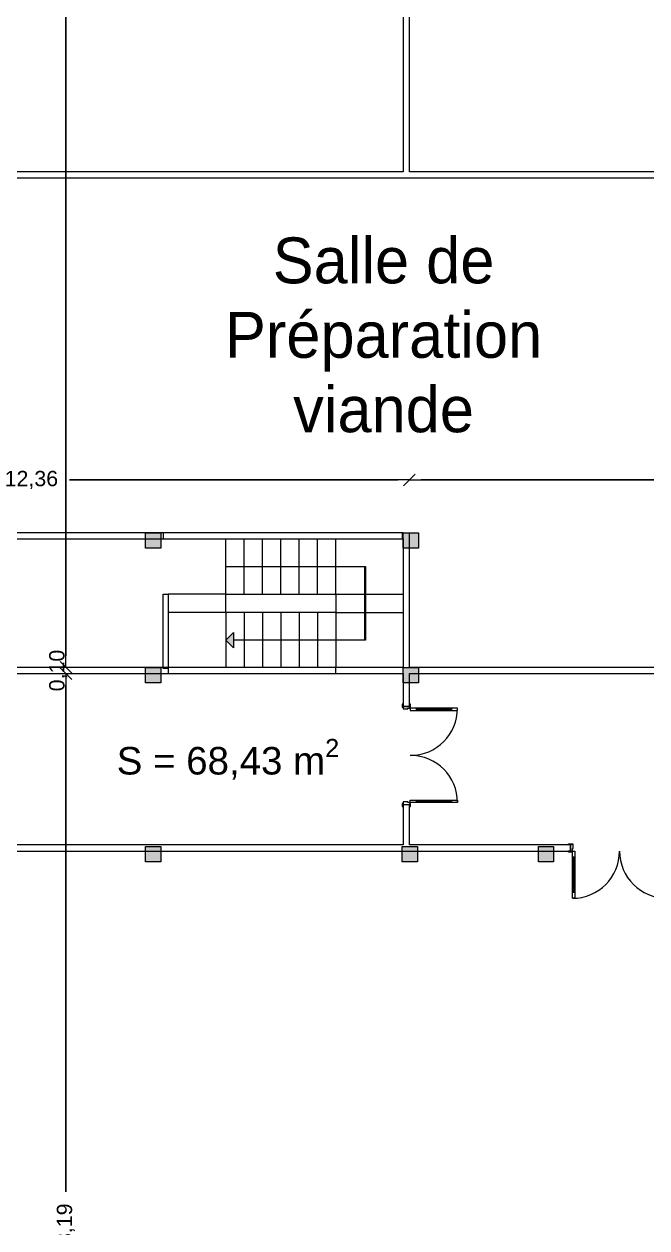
# Model space of a CAD drawing. Header units: millimetres. Extents: x 141848 to 1648660, y -821378 to -151356.
# Drawn here: x 227662 to 237844, y -244264 to -224593 of the extents above; entities that cross this region are included whole.
import ezdxf

# ---------------------------------------------------------------- set-up
doc = ezdxf.new("R2010")
doc.units = ezdxf.units.MM
doc.header["$MEASUREMENT"] = 0
for name, color, linetype in [('ASSIETTE', 7, 'Continuous'), ('Cotations - 1_100', 7, 'Continuous'), ('Hachure', 7, 'Continuous'), ('Intérieur - Agencement', 7, 'Continuous'), ('Nouveau_Co-Structure', 7, 'Continuous'), ('Portes ARCHICAD', 7, 'Continuous'), ('Structure - Murs extérieurs', 7, 'Continuous')]:
    doc.layers.add(name, color=color, linetype=linetype)
doc.styles.add('STYLE_GENERE_1', font='')
doc.styles.add('STYLE_GENERE_2', font='')
doc.styles.get('STYLE_GENERE_1').set_extended_font_data('Agency FB')
doc.styles.get('STYLE_GENERE_2').set_extended_font_data('Arial')
doc.dimstyles.new('STYLE_GENERE__4', dxfattribs={"dimtxt": 250, "dimasz": 190, "dimexe": 1.25, "dimexo": 0.625, "dimgap": 0, "dimtad": 1, "dimlfac": 0.001, "dimtxsty": 'STYLE_GENERE_2', "dimblk": 'ARROWHEAD_6', "dimblk1": 'ARROWHEAD_6', "dimblk2": 'ARROWHEAD_6', "dimcen": 2.5, "dimse1": 1, "dimse2": 1, "dimclrd": 7, "dimclre": 7, "dimclrt": 7, "dimazin": 3, "dimtfac": 1, "dimtmove": 0, "dimatfit": 3})
doc.dimstyles.new('STYLE_GENERE__5', dxfattribs={"dimtxt": 250, "dimasz": 190, "dimexe": 1.25, "dimexo": 0.625, "dimgap": 0, "dimtad": 1, "dimlfac": 0.001, "dimtxsty": 'STYLE_GENERE_2', "dimblk": 'ARROWHEAD_6', "dimblk1": 'ARROWHEAD_6', "dimblk2": 'ARROWHEAD_6', "dimcen": 2.5, "dimse1": 1, "dimse2": 1, "dimclrd": 7, "dimclre": 7, "dimclrt": 7, "dimazin": 3, "dimtfac": 1, "dimtmove": 0, "dimatfit": 3})

# ---------------------------------------------------------------- blocks, each defined once
blk = doc.blocks.new('Porte double 25_7')
at = {"layer": 'Portes ARCHICAD', "color": 7, "linetype": 'Continuous', "lineweight": 5}
for p, q in [((-772, 772), (-772, 672)), ((-732, 772), (-772, 772)), ((-772, 672), (-732, 672)), ((-752, 672), (-752, 100)), ((-732, 672), (-732, 772)), ((732, 672), (732, 772)), ((732, 772), (772, 772)), ((772, 672), (732, 672)), ((752, 672), (752, 100)), ((772, 772), (772, 672)), ((-837, 0), (-837, 19)), ((-837, 19), (-787, 19)), ((-787, 0), (-837, 0)), ((-800, 0), (-837, 0)), ((-800, 0), (-837, 0)), ((-772, 0), (-800, 0)), ((-800, 0), (-800, -115)), ((-800, 0), (-800, -100)), ((-800, 0), (-800, -100)), ((-787, 19), (-787, 0)), ((-732, 100), (-772, 100)), ((-772, 100), (-772, 0)), ((-772, -40), (-772, 0)), ((-772, 0), (-732, 0)), ((-732, 0), (-732, 100)), ((732, 0), (732, 100)), ((732, 100), (772, 100)), ((772, 0), (732, 0)), ((772, 100), (772, 0)), ((800, 0), (772, 0)), ((772, 0), (772, -40)), ((787, 19), (837, 19)), ((787, 0), (787, 19)), ((837, 0), (787, 0)), ((800, -115), (800, 0)), ((800, 0), (800, -100)), ((800, 0), (800, -100)), ((800, 0), (837, 0)), ((800, 0), (837, 0)), ((837, 19), (837, 0)), ((-837, -119), (-837, -100)), ((-837, -100), (-787, -100)), ((-800, -100), (-837, -100)), ((-800, -100), (-837, -100)), ((-787, -119), (-837, -119)), ((-800, -115), (-760, -115)), ((-787, -100), (-787, -119)), ((-760, -40), (-772, -40)), ((-760, -115), (-760, -40)), ((772, -40), (760, -40)), ((760, -40), (760, -115)), ((760, -115), (800, -115)), ((787, -100), (837, -100)), ((787, -119), (787, -100)), ((837, -119), (787, -119)), ((800, -100), (837, -100)), ((800, -100), (837, -100)), ((837, -100), (837, -119))]:
    blk.add_line(p, q, dxfattribs=at)
at = {"layer": 'Portes ARCHICAD', "color": 7, "linetype": 'Continuous', "lineweight": 5, "flags": 128}
for points in [[(-772, 672), (-772, 100), (-752, 100), (-752, 672)], [(-752, 672), (-752, 100), (-732, 100), (-732, 672)], [(752, 672), (752, 100), (732, 100), (732, 672)], [(772, 672), (772, 100), (752, 100), (752, 672)]]:
    blk.add_lwpolyline(points, close=True, dxfattribs=at)
at = {"layer": 'Portes ARCHICAD', "color": 7, "linetype": 'Continuous', "lineweight": 5}
for centre, start, end in [((-772, 0), 0, 90), ((772, 0), 90, 180)]:
    blk.add_arc(centre, 772, start, end, dxfattribs=at)
blk = doc.blocks.new('Mur_136_1', base_point=(219226, -248106))
at = {"layer": 'Structure - Murs extérieurs', "color": 7, "linetype": 'Continuous', "lineweight": 5}
for p, q in [((236597, -248006), (236560, -248006)), ((236597, -248106), (236597, -248006)), ((236597, -248106), (236560, -248106))]:
    blk.add_line(p, q, dxfattribs=at)
at = {"layer": 'Structure - Murs extérieurs', "color": 7, "linetype": 'Continuous', "lineweight": 5, "flags": 128}
for points in [[(233861, -248006), (221174, -248006)], [(236597, -248006), (233961, -248006)], [(221174, -248106), (236597, -248106)]]:
    blk.add_lwpolyline(points, dxfattribs=at)
at = {"layer": 'Portes ARCHICAD', "color": 7, "linetype": 'Continuous', "lineweight": 5, "zscale": 1000, "rotation": 180}
blk.add_blockref('Porte double 25_7', (237397, -248106), dxfattribs=at)
blk = doc.blocks.new('Mur_138_1', base_point=(219226, -245206))
at = {"layer": 'Structure - Murs extérieurs', "color": 7, "linetype": 'Continuous', "lineweight": 5, "flags": 128}
for points in [[(233861, -245106), (219506, -245106)], [(219506, -245206), (233861, -245206)], [(242018, -245106), (233961, -245106)], [(233961, -245206), (242018, -245206)]]:
    blk.add_lwpolyline(points, dxfattribs=at)
blk = doc.blocks.new('Porte double 25_8')
at = {"layer": 'Portes ARCHICAD', "color": 7, "linetype": 'Continuous', "lineweight": 5}
for p, q in [((-772, 772), (-772, 672)), ((-732, 772), (-772, 772)), ((-772, 672), (-732, 672)), ((-752, 672), (-752, 100)), ((-732, 672), (-732, 772)), ((732, 672), (732, 772)), ((732, 772), (772, 772)), ((772, 672), (732, 672)), ((752, 672), (752, 100)), ((772, 772), (772, 672)), ((-787, 4), (-837, 4)), ((-837, 4), (-837, -15)), ((-772, 0), (-800, 0)), ((-800, 0), (-800, -115)), ((-787, -15), (-787, 4)), ((-732, 100), (-772, 100)), ((-772, 100), (-772, 0)), ((-772, -40), (-772, 0)), ((-772, 0), (-732, 0)), ((-732, 0), (-732, 100)), ((732, 0), (732, 100)), ((732, 100), (772, 100)), ((772, 0), (732, 0)), ((772, 100), (772, 0)), ((800, 0), (772, 0)), ((772, 0), (772, -40)), ((837, 4), (787, 4)), ((787, 4), (787, -15)), ((800, -115), (800, 0)), ((837, -15), (837, 4)), ((-837, -15), (-787, -15)), ((-800, -15), (-837, -15)), ((-800, -15), (-837, -15)), ((-787, -115), (-837, -115)), ((-837, -115), (-837, -134)), ((-800, -115), (-837, -115)), ((-800, -115), (-837, -115)), ((-837, -134), (-787, -134)), ((-800, -115), (-800, -15)), ((-800, -115), (-800, -15)), ((-800, -115), (-760, -115)), ((-787, -134), (-787, -115)), ((-760, -40), (-772, -40)), ((-760, -115), (-760, -40)), ((772, -40), (760, -40)), ((760, -40), (760, -115)), ((760, -115), (800, -115)), ((787, -15), (837, -15)), ((837, -115), (787, -115)), ((787, -115), (787, -134)), ((787, -134), (837, -134)), ((800, -115), (800, -15)), ((800, -115), (800, -15)), ((800, -15), (837, -15)), ((800, -15), (837, -15)), ((800, -115), (837, -115)), ((800, -115), (837, -115)), ((837, -134), (837, -115))]:
    blk.add_line(p, q, dxfattribs=at)
at = {"layer": 'Portes ARCHICAD', "color": 7, "linetype": 'Continuous', "lineweight": 5, "flags": 128}
for points in [[(-772, 672), (-772, 100), (-752, 100), (-752, 672)], [(-752, 672), (-752, 100), (-732, 100), (-732, 672)], [(752, 672), (752, 100), (732, 100), (732, 672)], [(772, 672), (772, 100), (752, 100), (752, 672)]]:
    blk.add_lwpolyline(points, close=True, dxfattribs=at)
at = {"layer": 'Portes ARCHICAD', "color": 7, "linetype": 'Continuous', "lineweight": 5}
for centre, start, end in [((-772, 0), 0, 90), ((772, 0), 90, 180)]:
    blk.add_arc(centre, 772, start, end, dxfattribs=at)
blk = doc.blocks.new('Mur_139_1', base_point=(233861, -248106))
at = {"layer": 'Structure - Murs extérieurs', "color": 7, "linetype": 'Continuous', "lineweight": 5}
for p, q in [((233861, -245743), (233861, -245706)), ((233861, -245743), (233961, -245743)), ((233961, -245743), (233961, -245706)), ((233861, -247343), (233861, -247380)), ((233861, -247343), (233961, -247343)), ((233961, -247343), (233961, -247380))]:
    blk.add_line(p, q, dxfattribs=at)
at = {"layer": 'Structure - Murs extérieurs', "color": 7, "linetype": 'Continuous', "lineweight": 5, "flags": 128}
for points in [[(233961, -245106), (233961, -242906)], [(233861, -243006), (233861, -245106)], [(233861, -245206), (233861, -245743)], [(233961, -245743), (233961, -245206)], [(233861, -247343), (233861, -248006)], [(233961, -248006), (233961, -247343)]]:
    blk.add_lwpolyline(points, dxfattribs=at)
at = {"layer": 'Portes ARCHICAD', "color": 7, "linetype": 'Continuous', "lineweight": 5, "zscale": 1000, "rotation": 270}
blk.add_blockref('Porte double 25_8', (233976, -246543), dxfattribs=at)
blk = doc.blocks.new('Mur_141_1', base_point=(221516, -237106))
at = {"layer": 'Structure - Murs extérieurs', "color": 7, "linetype": 'Continuous', "lineweight": 5, "flags": 128}
for points in [[(233861, -237006), (226866, -237006)], [(241896, -237006), (233961, -237006)], [(221601, -237106), (241896, -237106)]]:
    blk.add_lwpolyline(points, dxfattribs=at)
blk = doc.blocks.new('Mur_170_1', base_point=(233861, -243006))
at = {"layer": 'Structure - Murs extérieurs', "color": 7, "linetype": 'Continuous', "lineweight": 5}
for p, q in [((221586, -242906), (221601, -242906)), ((221586, -242906), (221586, -242921)), ((221586, -242921), (221586, -243006))]:
    blk.add_line(p, q, dxfattribs=at)
at = {"layer": 'Structure - Murs extérieurs', "color": 7, "linetype": 'Continuous', "lineweight": 5, "flags": 128}
for points in [[(233861, -242906), (221601, -242906)], [(221586, -243006), (233861, -243006)]]:
    blk.add_lwpolyline(points, dxfattribs=at)
blk = doc.blocks.new('Ligne_4_1', base_point=(233246, -244659))
at = {"layer": 'Structure - Murs extérieurs', "linetype": 'Continuous', "lineweight": 5, "true_color": 0x990000}
blk.add_hatch(color=14, dxfattribs=at).paths.add_polyline_path([(230959, -244659), (231084, -244784), (231084, -244534)])
at = {"layer": 'Structure - Murs extérieurs', "color": 14, "linetype": 'Continuous', "lineweight": 5, "true_color": 0x990000}
for p, q in [((230959, -244659), (231084, -244534)), ((230959, -244659), (231084, -244784)), ((231084, -244534), (231084, -244784))]:
    blk.add_line(p, q, dxfattribs=at)
at = {"layer": 'Structure - Murs extérieurs', "color": 8, "linetype": 'Continuous', "lineweight": 5}
blk.add_line((233246, -244659), (231084, -244659), dxfattribs=at)
blk = doc.blocks.new('ARROWHEAD_6')
at = {"color": 0, "linetype": 'Continuous', "lineweight": 0}
for p, q in [((0, 0), (-1, 0)), ((-0.5, -0.5), (0.5, 0.5))]:
    blk.add_line(p, q, dxfattribs=at)
blk = doc.blocks.new('*D1166')
at = {"color": 7}
for p, q in [((221791, -232042), (227156, -232042)), ((228406, -232042), (233771, -232042))]:
    blk.add_line(p, q, dxfattribs=at)
at = {"layer": 'Defpoints'}
for p in [(221601, -230006), (221601, -232042), (233961, -235456)]:
    blk.add_point(p, dxfattribs=at)
at = {"layer": 'Cotations - 1_100', "color": 7, "xscale": 190, "yscale": 190, "rotation": 180}
blk.add_blockref('ARROWHEAD_6', (221601, -232042), dxfattribs=at)
at = {"layer": 'Cotations - 1_100', "color": 7, "xscale": 190, "yscale": 190}
blk.add_blockref('ARROWHEAD_6', (233961, -232042), dxfattribs=at)
at = {"layer": 'Cotations - 1_100', "color": 7, "insert": (227781, -232042), "char_height": 250, "attachment_point": 5, "style": 'STYLE_GENERE_2'}
blk.add_mtext('\\A1;{\\pql;\\fArial|b0|i0|c0|p38;12,36}', dxfattribs=at)
blk = doc.blocks.new('*D1167')
at = {"color": 7}
for p, q in [((234151, -232042), (238454, -232042)), ((239454, -232042), (243756, -232042))]:
    blk.add_line(p, q, dxfattribs=at)
at = {"layer": 'Defpoints'}
for p in [(233961, -232042), (233961, -235456), (243946, -253115)]:
    blk.add_point(p, dxfattribs=at)
at = {"layer": 'Cotations - 1_100', "color": 7, "xscale": 190, "yscale": 190, "rotation": 180}
blk.add_blockref('ARROWHEAD_6', (233961, -232042), dxfattribs=at)
at = {"layer": 'Cotations - 1_100', "color": 7, "xscale": 190, "yscale": 190}
blk.add_blockref('ARROWHEAD_6', (243946, -232042), dxfattribs=at)
at = {"layer": 'Cotations - 1_100', "color": 7, "insert": (238954, -232042), "char_height": 250, "attachment_point": 5, "style": 'STYLE_GENERE_2'}
blk.add_mtext('\\A1;{\\pql;\\fArial|b0|i0|c0|p38;9,98}', dxfattribs=at)
blk = doc.blocks.new('*D1168')
at = {"layer": 'Defpoints'}
for p in [(220826, -235206), (231726, -235106), (231726, -235206)]:
    blk.add_point(p, dxfattribs=at)
at = {"layer": 'Cotations - 1_100', "color": 7, "xscale": 190, "yscale": 190}
for p, rotation in [((220826, -235106), 270), ((220826, -235206), 90)]:
    blk.add_blockref('ARROWHEAD_6', p, dxfattribs=dict(at, rotation=rotation))
at = {"layer": 'Cotations - 1_100', "color": 7, "insert": (220701, -235156), "char_height": 250, "attachment_point": 5, "rotation": 90, "style": 'STYLE_GENERE_2'}
blk.add_mtext('\\A1;{\\pql;\\fArial|b0|i0|c0|p38;0,10}', dxfattribs=at)
blk = doc.blocks.new('*D1169')
at = {"color": 7}
for p, q in [((220826, -228079), (220826, -222493)), ((220826, -234916), (220826, -229329))]:
    blk.add_line(p, q, dxfattribs=at)
at = {"layer": 'Defpoints'}
for p in [(220803, -222303), (220826, -235106), (231726, -235106)]:
    blk.add_point(p, dxfattribs=at)
at = {"layer": 'Cotations - 1_100', "color": 7, "xscale": 190, "yscale": 190}
for p, rotation in [((220826, -222303), 90), ((220826, -235106), 270)]:
    blk.add_blockref('ARROWHEAD_6', p, dxfattribs=dict(at, rotation=rotation))
at = {"layer": 'Cotations - 1_100', "color": 7, "insert": (220826, -228704), "char_height": 250, "attachment_point": 5, "rotation": 90, "style": 'STYLE_GENERE_2'}
blk.add_mtext('\\A1;{\\pql;\\fArial|b0|i0|c0|p38;12,80}', dxfattribs=at)
blk = doc.blocks.new('*D1174')
at = {"layer": 'Defpoints'}
for p in [(228345, -235206), (231726, -235106), (231726, -235206)]:
    blk.add_point(p, dxfattribs=at)
at = {"layer": 'Cotations - 1_100', "color": 7, "xscale": 190, "yscale": 190}
for p, rotation in [((228345, -235106), 270), ((228345, -235206), 90)]:
    blk.add_blockref('ARROWHEAD_6', p, dxfattribs=dict(at, rotation=rotation))
at = {"layer": 'Cotations - 1_100', "color": 7, "insert": (228220, -235156), "char_height": 250, "attachment_point": 5, "rotation": 90, "style": 'STYLE_GENERE_2'}
blk.add_mtext('\\A1;{\\pql;\\fArial|b0|i0|c0|p38;0,10}', dxfattribs=at)
blk = doc.blocks.new('*D1175')
at = {"color": 7}
for p, q in [((228345, -215281), (228345, -196896)), ((228345, -234916), (228345, -216531))]:
    blk.add_line(p, q, dxfattribs=at)
at = {"layer": 'Defpoints'}
for p in [(235406, -196706), (228345, -235106), (231726, -235106)]:
    blk.add_point(p, dxfattribs=at)
at = {"layer": 'Cotations - 1_100', "color": 7, "xscale": 190, "yscale": 190}
for p, rotation in [((228345, -196706), 90), ((228345, -235106), 270)]:
    blk.add_blockref('ARROWHEAD_6', p, dxfattribs=dict(at, rotation=rotation))
at = {"layer": 'Cotations - 1_100', "color": 7, "insert": (228345, -215906), "char_height": 250, "attachment_point": 5, "rotation": 90, "style": 'STYLE_GENERE_2'}
blk.add_mtext('\\A1;{\\pql;\\fArial|b0|i0|c0|p38;38,40}', dxfattribs=at)
blk = doc.blocks.new('*D1180')
at = {"color": 7}
for p, q in [((223659, -236106), (223659, -235396)), ((223659, -237816), (223659, -237106))]:
    blk.add_line(p, q, dxfattribs=at)
at = {"layer": 'Defpoints'}
for p in [(231726, -235206), (219506, -238006), (223659, -238006)]:
    blk.add_point(p, dxfattribs=at)
at = {"layer": 'Cotations - 1_100', "color": 7, "xscale": 190, "yscale": 190}
for p, rotation in [((223659, -235206), 90), ((223659, -238006), 270)]:
    blk.add_blockref('ARROWHEAD_6', p, dxfattribs=dict(at, rotation=rotation))
at = {"layer": 'Cotations - 1_100', "color": 7, "insert": (223659, -236606), "char_height": 250, "attachment_point": 5, "rotation": 90, "style": 'STYLE_GENERE_2'}
blk.add_mtext('\\A1;{\\pql;\\fArial|b0|i0|c0|p38;2,80}', dxfattribs=at)
blk = doc.blocks.new('*D1181')
at = {"layer": 'Defpoints'}
for p in [(223659, -235206), (231726, -235106), (231726, -235206)]:
    blk.add_point(p, dxfattribs=at)
at = {"layer": 'Cotations - 1_100', "color": 7, "xscale": 190, "yscale": 190}
for p, rotation in [((223659, -235106), 270), ((223659, -235206), 90)]:
    blk.add_blockref('ARROWHEAD_6', p, dxfattribs=dict(at, rotation=rotation))
at = {"layer": 'Cotations - 1_100', "color": 7, "insert": (223534, -235156), "char_height": 250, "attachment_point": 5, "rotation": 90, "style": 'STYLE_GENERE_2'}
blk.add_mtext('\\A1;{\\pql;\\fArial|b0|i0|c0|p38;0,10}', dxfattribs=at)
blk = doc.blocks.new('*D1186')
at = {"color": 7}
for p, q in [((220826, -243535), (220826, -235396)), ((220826, -252925), (220826, -244785))]:
    blk.add_line(p, q, dxfattribs=at)
at = {"layer": 'Defpoints'}
for p in [(231726, -235206), (219506, -253115), (220826, -253115)]:
    blk.add_point(p, dxfattribs=at)
at = {"layer": 'Cotations - 1_100', "color": 7, "xscale": 190, "yscale": 190}
for p, rotation in [((220826, -235206), 90), ((220826, -253115), 270)]:
    blk.add_blockref('ARROWHEAD_6', p, dxfattribs=dict(at, rotation=rotation))
at = {"layer": 'Cotations - 1_100', "color": 7, "insert": (220826, -244160), "char_height": 250, "attachment_point": 5, "rotation": 90, "style": 'STYLE_GENERE_2'}
blk.add_mtext('\\A1;{\\pql;\\fArial|b0|i0|c0|p38;17,91}', dxfattribs=at)
blk = doc.blocks.new('*D1188')
at = {"color": 7}
for p, q in [((228345, -243676), (228345, -235396)), ((228345, -253206), (228345, -244926))]:
    blk.add_line(p, q, dxfattribs=at)
at = {"layer": 'Defpoints'}
for p in [(231726, -235206), (228345, -253396), (244226, -253396)]:
    blk.add_point(p, dxfattribs=at)
at = {"layer": 'Cotations - 1_100', "color": 7, "xscale": 190, "yscale": 190}
for p, rotation in [((228345, -235206), 90), ((228345, -253396), 270)]:
    blk.add_blockref('ARROWHEAD_6', p, dxfattribs=dict(at, rotation=rotation))
at = {"layer": 'Cotations - 1_100', "color": 7, "insert": (228345, -244301), "char_height": 250, "attachment_point": 5, "rotation": 90, "style": 'STYLE_GENERE_2'}
blk.add_mtext('\\A1;{\\pql;\\fArial|b0|i0|c0|p38;18,19}', dxfattribs=at)

msp = doc.modelspace()

# ---------------------------------------------------------------- hatches: boundary and pattern name
at = {"layer": 'Nouveau_Co-Structure', "linetype": 'Continuous', "lineweight": 5}
for points in [[(229648.443, -232905.571), (229648.443, -233155.571), (229898.443, -233155.571), (229898.443, -232905.571)], [(233858.443, -232905.571), (233858.443, -233155.571), (234108.443, -233155.571), (234108.443, -232905.571)], [(229648.443, -235105.571), (229648.443, -235355.571), (229898.443, -235355.571), (229898.443, -235105.571)], [(233858.443, -235105.571), (233858.443, -235355.571), (234108.443, -235355.571), (234108.443, -235105.571)], [(229648.591, -238029.597), (229648.591, -238279.597), (229898.591, -238279.597), (229898.591, -238029.597)], [(233841.67, -238029.597), (233841.67, -238279.597), (234091.67, -238279.597), (234091.67, -238029.597)], [(236069.217, -238030.948), (236069.217, -238280.948), (236319.217, -238280.948), (236319.217, -238030.948)]]:
    msp.add_hatch(color=1, dxfattribs=at).paths.add_polyline_path(points)

# ---------------------------------------------------------------- linework, layer by layer
at = {"layer": 'ASSIETTE', "color": 7, "linetype": 'Continuous', "lineweight": 5}
for p, q in [((230959.414, -233905.571), (230959.414, -233005.571)), ((231259.414, -233905.571), (231259.414, -233005.571)), ((231559.414, -233905.571), (231559.414, -233005.571)), ((231859.414, -233905.571), (231859.414, -233005.571)), ((232159.414, -233905.571), (232159.414, -233005.571)), ((232459.414, -233905.571), (232459.414, -233005.571)), ((232759.414, -233905.571), (232759.414, -233005.571)), ((230959.414, -233905.571), (230017.955, -233905.571)), ((230959.414, -234205.571), (230959.414, -233905.571)), ((230959.414, -233905.571), (232759.414, -233905.571)), ((232759.414, -233905.571), (232759.414, -234205.571)), ((232759.414, -233905.571), (233861.034, -233905.571)), ((230959.414, -234205.571), (230017.955, -234205.571)), ((232759.414, -234205.571), (230959.414, -234205.571)), ((230959.414, -234205.571), (230959.414, -235105.571)), ((231259.414, -234205.571), (231259.414, -235105.571)), ((231559.414, -234205.571), (231559.414, -235105.571)), ((231859.414, -234205.571), (231859.414, -235105.571)), ((232159.414, -234205.571), (232159.414, -235105.571)), ((232459.414, -234205.571), (232459.414, -235105.571)), ((232759.414, -234205.571), (232759.414, -235105.571)), ((232759.414, -234205.571), (233846.034, -234205.571))]:
    msp.add_line(p, q, dxfattribs=at)
for points in [[(229932.955, -232905.571), (229932.955, -233005.571), (233849.151, -233005.571), (233849.151, -232905.571)], [(229932.955, -233905.571), (230017.955, -233905.571), (230017.955, -235120.571), (229932.955, -235120.571)], [(230017.955, -235205.571), (232759.414, -235205.571), (232759.414, -235105.571), (230017.955, -235105.571)]]:
    msp.add_lwpolyline(points, close=True, dxfattribs=at)
at = {"layer": 'Nouveau_Co-Structure', "color": 255, "linetype": 'Continuous', "lineweight": 5}
msp.add_line((233228.035, -233455.571), (233228.035, -234658.568), dxfattribs=at)
at = {"layer": 'Nouveau_Co-Structure', "color": 7, "linetype": 'Continuous', "lineweight": 5}
for points in [[(229648.443, -232905.571), (229898.443, -232905.571), (229898.443, -233155.571), (229648.443, -233155.571)], [(233858.443, -232905.571), (234108.443, -232905.571), (234108.443, -233155.571), (233858.443, -233155.571)], [(229648.443, -235105.571), (229898.443, -235105.571), (229898.443, -235355.571), (229648.443, -235355.571)], [(233858.443, -235105.571), (234108.443, -235105.571), (234108.443, -235355.571), (233858.443, -235355.571)], [(229648.591, -238029.597), (229898.591, -238029.597), (229898.591, -238279.597), (229648.591, -238279.597)], [(233841.67, -238029.597), (234091.67, -238029.597), (234091.67, -238279.597), (233841.67, -238279.597)], [(236069.217, -238030.948), (236319.217, -238030.948), (236319.217, -238280.948), (236069.217, -238280.948)]]:
    msp.add_lwpolyline(points, close=True, dxfattribs=at)
at = {"layer": 'Structure - Murs extérieurs', "color": 8, "linetype": 'Continuous', "lineweight": 5}
for p, q in [((230959.414, -233455.571), (233245.625, -233455.571)), ((233245.625, -233455.571), (233245.625, -234658.568))]:
    msp.add_line(p, q, dxfattribs=at)
at = {"layer": 'Structure - Murs extérieurs', "color": 7, "linetype": 'Continuous', "lineweight": 5, "flags": 128}
for points in [[(233861.034, -208582.617), (233861.034, -227005.73)], [(233961.034, -227005.73), (233961.034, -208582.617)]]:
    msp.add_lwpolyline(points, dxfattribs=at)

# ---------------------------------------------------------------- block references
at = {"layer": 'Structure - Murs extérieurs', "color": 7, "lineweight": 5}
for name, p in [('Mur_141_1', (221515.542, -227105.571)), ('Mur_170_1', (233861.034, -233005.571)), ('Mur_139_1', (233861.034, -238105.571)), ('Mur_138_1', (219225.542, -235205.571)), ('Mur_136_1', (219225.542, -238105.571))]:
    msp.add_blockref(name, p, dxfattribs=at)
at = {"layer": 'Structure - Murs extérieurs', "color": 8, "linetype": 'Continuous', "lineweight": 5}
msp.add_blockref('Ligne_4_1', (233245.625, -234658.568), dxfattribs=at)

# ---------------------------------------------------------------- texts
at = {"layer": 'Hachure', "color": 250, "linetype": 'Continuous', "lineweight": 5, "true_color": 0x1f1f1f, "insert": (233538.529, -229675.854), "char_height": 750, "width": 4871.89676, "attachment_point": 5, "line_spacing_factor": 0.972941, "style": 'STYLE_GENERE_1'}
msp.add_mtext('\\A1;{\\pqc;\\fAgency FB|b0|i0|c0|p34;Salle de Préparation viande }', dxfattribs=at)
at = {"layer": 'Intérieur - Agencement', "color": 5, "insert": (230995, -236606), "char_height": 450, "attachment_point": 5, "style": 'STYLE_GENERE_2'}
msp.add_mtext('\\A1;{\\pqc;\\fArial|b0|i0|c0|p38;S = 68,43 m{\\H0.66x;\\S2^ ;}}', dxfattribs=at)

# ---------------------------------------------------------------- dimensions: what is measured, and where the dimension line sits
at = {"layer": 'Cotations - 1_100', "color": 7, "linetype": 'Continuous', "lineweight": 5}
for base, p1, p2, picture, middle in [((228345.44, -235105.571), (231725.788, -235105.571), (235406.034, -196705.571), '*D1175', (228345.44, -215905.571)), ((220826.354, -235105.571), (231725.788, -235105.571), (220803.174, -222303.387), '*D1169', (220826.354, -228704.479)), ((220826.354, -235205.571), (231725.788, -235205.571), (231725.788, -235105.571), '*D1168', (220701.354, -235155.571)), ((223658.787, -235205.571), (231725.788, -235205.571), (231725.788, -235105.571), '*D1181', (223533.787, -235155.571)), ((228345.44, -235205.571), (231725.788, -235205.571), (231725.788, -235105.571), '*D1174', (228220.44, -235155.571)), ((223658.787, -238005.571), (219505.542, -238005.571), (231725.788, -235205.571), '*D1180', (223658.787, -236605.571)), ((220826.354, -253114.681), (219505.542, -253114.681), (231725.788, -235205.571), '*D1186', (220826.354, -244160.126)), ((228345.44, -253395.571), (244226.034, -253395.571), (231725.788, -235205.571), '*D1188', (228345.44, -244300.571))]:
    dim = msp.add_linear_dim(base=base, p1=p1, p2=p2, angle=90, dimstyle='STYLE_GENERE__4', override={"dimzin": 0}, dxfattribs=at)
    dim.commit()
    dim.dimension.update_dxf_attribs({"geometry": picture, "text_midpoint": middle})
for base, p1, p2, picture, middle in [((221600.542, -232042.238), (221600.542, -230005.571), (233961.034, -235455.571), '*D1166', (227780.788, -232042.238)), ((233961.033568261, -232042.238420077), (233961.033568261, -235455.571319167), (243946.033568261, -253114.681114099), '*D1167', (238953.533568261, -232042.238420077))]:
    dim = msp.add_linear_dim(base=base, p1=p1, p2=p2, dimstyle='STYLE_GENERE__5', override={"dimzin": 0}, dxfattribs=at)
    dim.commit()
    dim.dimension.update_dxf_attribs({"geometry": picture, "text_midpoint": middle})

doc.saveas('drawing.dxf')
